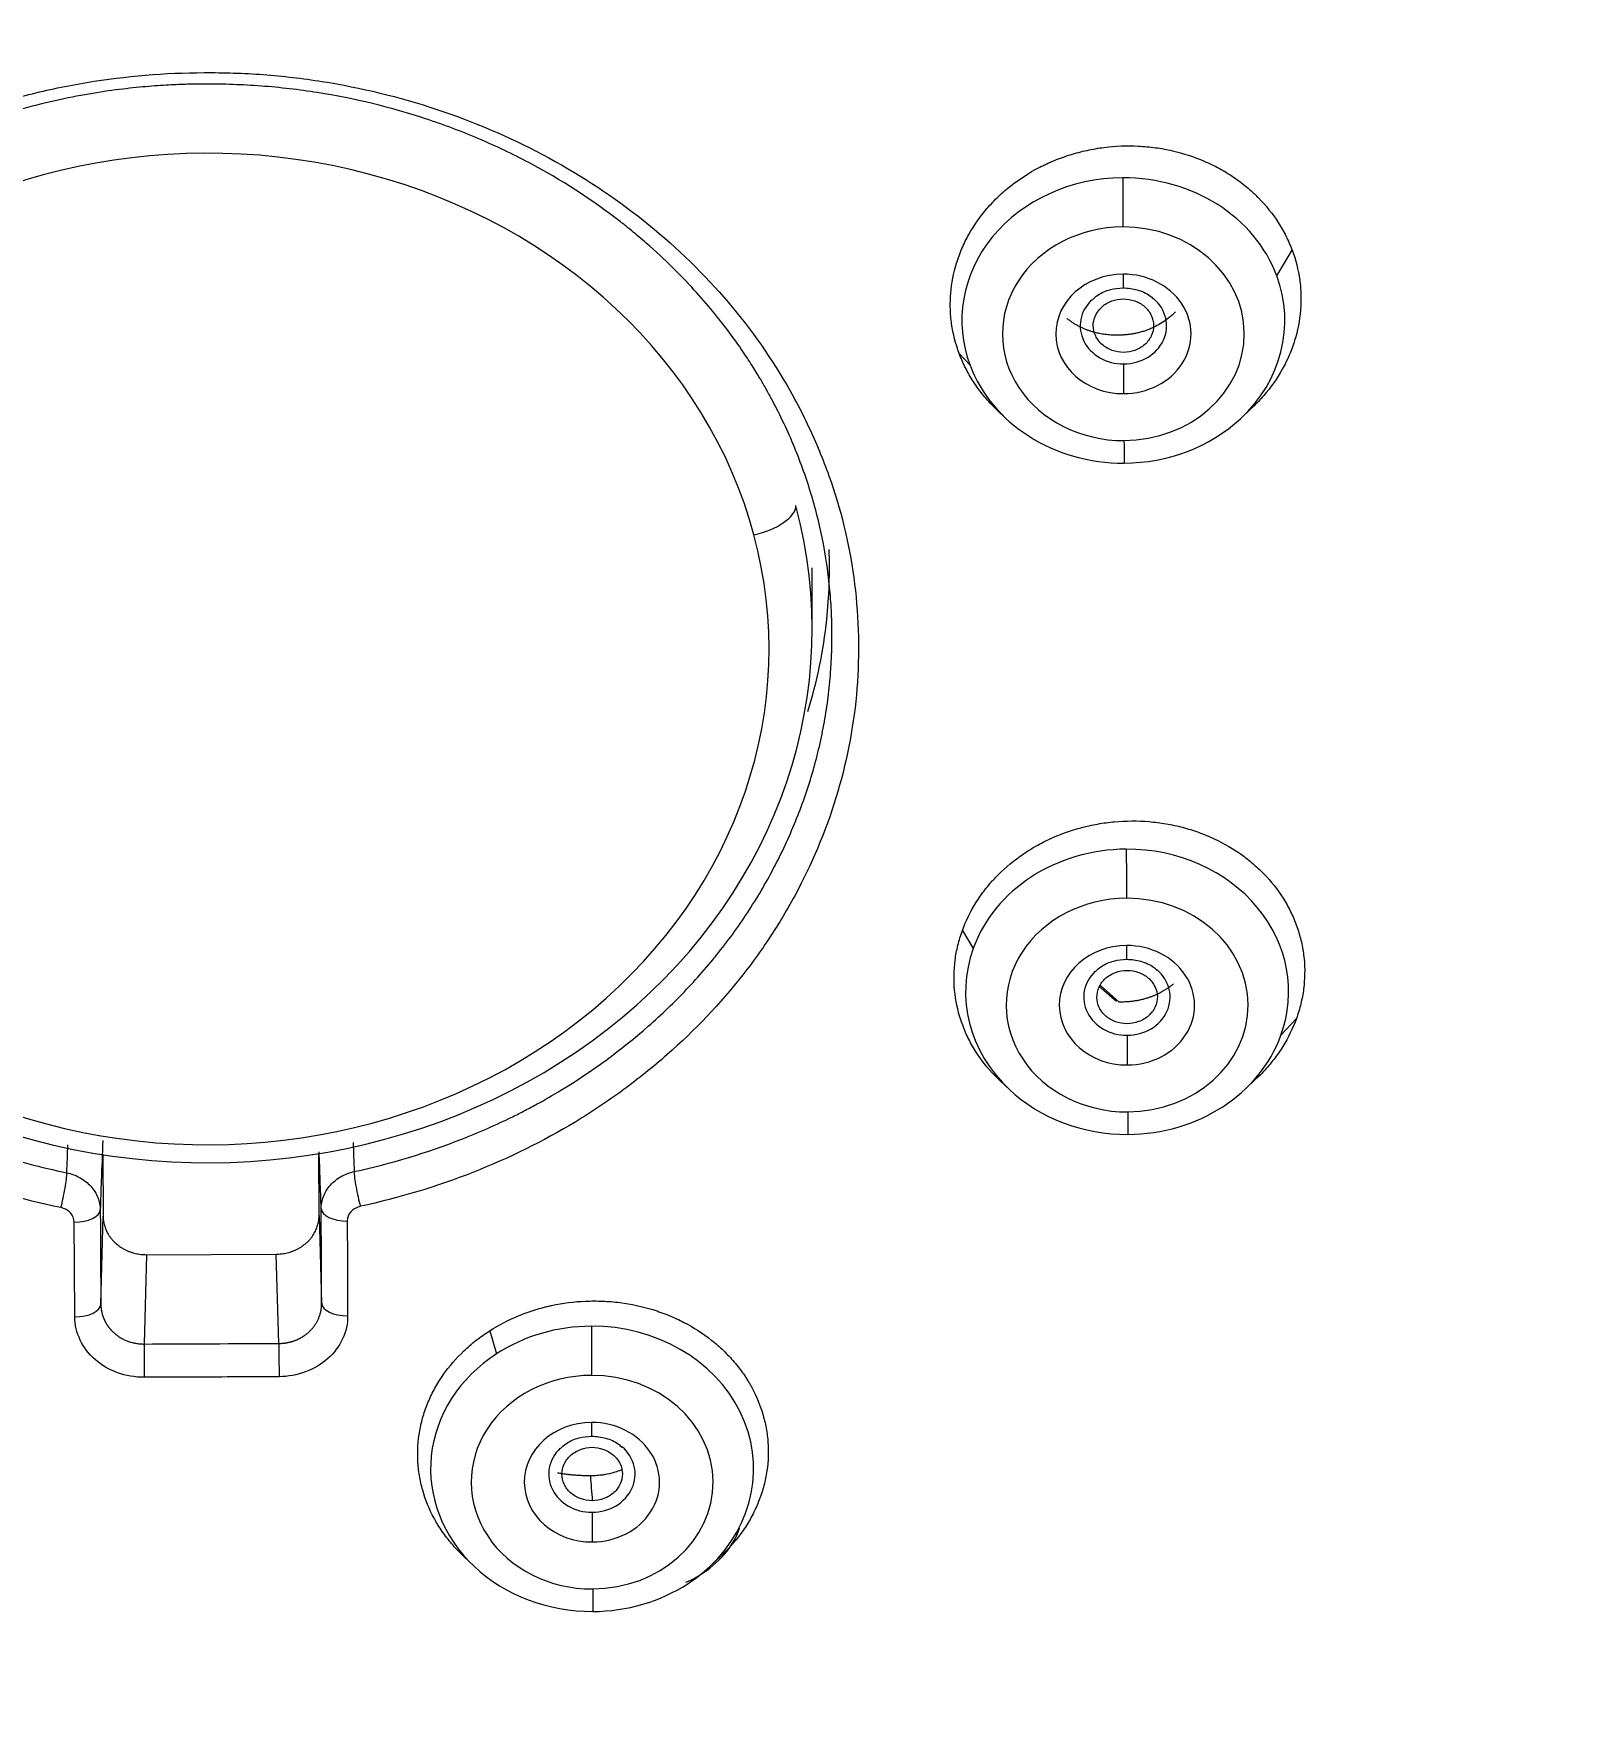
# Model space of a CAD drawing. Header units: millimetres. Extents: x 2433 to 4809, y -10272 to -6912.
# Drawn here: x 3231.13 to 3248.96, y -8413.34 to -8393.87 of the extents above; entities that cross this region are included whole.
import ezdxf

# ---------------------------------------------------------------- set-up
doc = ezdxf.new("R2010")
doc.units = ezdxf.units.MM
doc.layers.add('DIM', color=3, linetype='Continuous', lineweight=13)
doc.styles.add('ARIAL', font='arial.ttf')
doc.dimstyles.get("Standard").update_dxf_attribs({"dimtxt": 15, "dimasz": 15, "dimexe": 0.18, "dimexo": 0.0625, "dimgap": 4, "dimtad": 0, "dimtih": 1, "dimtoh": 1, "dimdec": 1, "dimdsep": 46, "dimtxsty": 'ARIAL', "dimcen": 0, "dimclrd": 3, "dimclre": 3, "dimclrt": 3, "dimadec": 0, "dimazin": 0, "dimtfac": 1, "dimtdec": 1, "dimtofl": 0, "dimtmove": 0, "dimatfit": 3, "dimfxl": 1, "dimtolj": 1, "dimtzin": 0, "dimarcsym": 0})

# ---------------------------------------------------------------- blocks, each defined once
blk = doc.blocks.new('*D46')
at = {"layer": 'Defpoints', "color": 0, "transparency": 16777216}
for p in [(3184.787, -7905.985), (3696.954, -9950.155), (3696.954, -9950.155)]:
    blk.add_point(p, dxfattribs=at)
at = {"layer": 'DIM', "color": 3, "lineweight": -2, "transparency": 16777216}
for p, q in [((3184.85, -7905.985), (3697.134, -7905.985)), ((3696.954, -7923.985), (3696.954, -8911.271)), ((3696.954, -9932.155), (3696.954, -8944.87)), ((3697.016, -9950.155), (3697.134, -9950.155))]:
    blk.add_line(p, q, dxfattribs=at)
at = {"layer": 'DIM', "color": 3, "transparency": 16777216}
for points in [[(3693.954, -7923.985), (3699.954, -7923.985), (3696.954, -7905.985)], [(3693.954, -9932.155), (3699.954, -9932.155), (3696.954, -9950.155)]]:
    blk.add_solid(points, dxfattribs=at)
at = {"layer": 'DIM', "color": 3, "transparency": 16777216, "insert": (3696.954, -8928.07), "char_height": 18, "attachment_point": 5, "style": 'ARIAL'}
blk.add_mtext('\\A1;(2280)', dxfattribs=at)

msp = doc.modelspace()

# ---------------------------------------------------------------- linework, layer by layer
at = {"linetype": 'Continuous', "lineweight": 13}
for p, q in [((3245.518, -8396.677), (3245.696, -8396.383)), ((3241.967, -8397.712), (3241.841, -8397.578)), ((3241.878, -8404.257), (3242.004, -8404.463)), ((3243.661, -8405.079), (3243.466, -8404.909)), ((3245.745, -8405.277), (3245.566, -8405.468)), ((3232.431, -8408.009), (3232.404, -8409.043)), ((3233.964, -8409.036), (3233.934, -8408.003)), ((3236.406, -8408.89), (3236.485, -8409.157))]:
    msp.add_line(p, q, dxfattribs=at)
at = {"linetype": 'Continuous', "lineweight": 18}
for p, q in [((3242.282, -8398.233), (3242.379, -8398.325)), ((3245.105, -8398.325), (3245.23, -8398.207)), ((3240.139, -8400.764), (3240.139, -8400.059)), ((3243.695, -8405.085), (3243.476, -8404.893)), ((3242.314, -8405.995), (3242.422, -8406.096)), ((3245.148, -8406.096), (3245.281, -8405.97)), ((3231.926, -8406.851), (3231.93, -8407.564)), ((3234.43, -8407.554), (3234.426, -8406.839)), ((3231.903, -8408.582), (3231.93, -8407.564)), ((3234.43, -8407.554), (3234.46, -8408.571)), ((3232.431, -8408.009), (3233.934, -8408.003)), ((3236.106, -8411.502), (3236.228, -8411.618)), ((3238.954, -8411.618), (3239.086, -8411.494))]:
    msp.add_line(p, q, dxfattribs=at)
at = {"linetype": 'Continuous', "lineweight": 13}
for centre, major_axis, ratio, start_param, end_param in [((3233.139, -8400.998), (-6.5, 0), 0.882948, 3.374216, 6.515809), ((3243.742, -8397.195), (-1.87, 0), 0.882948, 4.717224, 6.602179), ((3243.742, -8397.195), (-1.87, 0), 0.882948, 3.460586, 4.717224), ((3243.736, -8395.878), (0.002, -0.5), 0.00227, 3.979346, 5.201076), ((3243.742, -8397.349), (1.4, 0), 0.882948, 1.575631, 4.717224), ((3243.742, -8397.349), (1.4, 0), 0.882948, 4.717224, 7.858816), ((3243.742, -8397.351), (-0.783, 0), 0.882948, 4.717224, 7.858816), ((3243.742, -8397.351), (-0.783, 0), 0.882948, 1.575631, 4.717224), ((3243.738, -8396.518), (0.001, -0.3), 0.00227, 5.201076, 6.276176), ((3243.742, -8397.195), (-1.87, 0), 0.882948, 2.380772, 3.460586), ((3243.745, -8397.901), (-0.001, 0.3), 0.00227, 0.828524, 2.059484), ((3243.749, -8398.35), (-0.002, 0.5), 0.00227, 2.059484, 3.281214), ((3239.464, -8399.441), (0.483, 0.13), 0.456826, 4.590422, 6.161218), ((3233.139, -8400.998), (-6.5, 0), 0.882948, 0.232623, 3.374216), ((3243.785, -8404.966), (-1.87, 0), 0.882948, 4.717224, 5.973861), ((3243.785, -8404.966), (-1.87, 0), 0.882948, 2.832268, 4.717224), ((3243.778, -8403.65), (0.002, -0.5), 0.00227, 3.979346, 5.201076), ((3243.785, -8405.12), (1.4, 0), 0.882948, 1.575631, 4.717224), ((3243.785, -8405.12), (1.4, 0), 0.882948, 4.717224, 7.858816), ((3243.785, -8404.966), (-1.87, 0), 0.882948, 5.973861, 7.037123), ((3243.783, -8405.122), (-0.783, 0), 0.882948, 4.717224, 7.858816), ((3243.783, -8405.122), (-0.783, 0), 0.882948, 1.575631, 4.717224), ((3243.779, -8404.29), (0.001, -0.3), 0.00227, 5.201076, 6.276176), ((3243.787, -8405.672), (-0.001, 0.3), 0.00227, 0.828524, 2.059484), ((3243.792, -8406.122), (-0.002, 0.5), 0.00227, 2.059484, 3.281214), ((3231.442, -8407.317), (0.06, 0.294), 0.106861, 4.209593, 5.787909), ((3234.907, -8407.302), (-0.063, 0.293), 0.111249, 0.494342, 2.072658), ((3231.597, -8407.486), (-0.3, -0.002), 0.49141, 1.562962, 3.121292), ((3234.754, -8407.472), (-0.3, -0.002), 0.491412, 0.015088, 1.573419), ((3231.603, -8408.581), (-0.3, -0.002), 0.495048, 1.563017, 3.121244), ((3234.76, -8408.568), (-0.3, -0.001), 0.49505, 0.015124, 1.573351), ((3237.591, -8410.488), (-1.87, 0), 0.882948, 4.717224, 5.345542), ((3237.591, -8410.488), (-1.87, 0), 0.882948, 2.387654, 4.717224), ((3237.585, -8409.171), (0.002, -0.5), 0.00227, 3.979346, 5.201076), ((3232.405, -8409.279), (0.001, -0.3), 0.004158, 3.804818, 5.233028), ((3233.966, -8409.272), (0.002, -0.3), 0.000381, 3.804811, 5.233021), ((3237.591, -8410.488), (-1.87, 0), 0.882948, 5.345542, 7.037133), ((3237.591, -8410.642), (1.4, 0), 0.882948, 1.575631, 4.717224), ((3237.591, -8410.642), (1.4, 0), 0.882948, 4.717224, 7.858816), ((3237.589, -8410.643), (-0.783, 0), 0.882948, 4.717224, 7.858816), ((3237.589, -8410.643), (-0.783, 0), 0.882948, 1.575631, 4.717224), ((3237.585, -8409.811), (0.001, -0.3), 0.00227, 5.201076, 6.276176), ((3237.593, -8411.193), (-0.001, 0.3), 0.00227, 0.828524, 2.059484), ((3237.598, -8411.643), (-0.002, 0.5), 0.00227, 2.059484, 3.281214)]:
    msp.add_ellipse(centre, major_axis=major_axis, ratio=ratio, start_param=start_param, end_param=end_param, dxfattribs=at)
at = {"linetype": 'Continuous', "lineweight": 18}
for centre, major_axis, start_param, end_param in [((3243.742, -8397.257), (-0.5, 0), 1.575631, 3.936194), ((3243.742, -8397.257), (-0.5, 0), 5.53772, 7.858816), ((3243.742, -8397.195), (-1.87, 0), 0.318994, 1.575631), ((3243.742, -8397.195), (-1.87, 0), 1.575631, 2.380772), ((3233.139, -8400.764), (-7, 0), 0.232623, 3.374216), ((3243.783, -8405.028), (-0.5, 0), 5.53772, 7.858816), ((3243.783, -8405.028), (-0.5, 0), 1.575631, 3.936194), ((3243.785, -8404.966), (-1.87, 0), 1.575631, 2.832268), ((3243.785, -8404.966), (-1.87, 0), 0.753937, 1.575631), ((3237.589, -8410.549), (-0.5, 0), 5.53772, 7.858816), ((3237.589, -8410.549), (-0.5, 0), 1.575631, 3.936194), ((3237.591, -8410.488), (-1.87, 0), 0.753947, 1.575631), ((3237.591, -8410.488), (-1.87, 0), 2.203949, 2.387654), ((3237.591, -8410.488), (-1.87, 0), 1.575631, 2.203949)]:
    msp.add_ellipse(centre, major_axis=major_axis, ratio=0.882948, start_param=start_param, end_param=end_param, dxfattribs=at)
for points, knots in [([(3231.44, -8407.464), (3230.991, -8407.372), (3230.558, -8407.244), (3229.932, -8407.005), (3229.727, -8406.917), (3229.326, -8406.725), (3229.128, -8406.619), (3228.556, -8406.28), (3228.203, -8406.025), (3227.714, -8405.604), (3227.558, -8405.457), (3227.26, -8405.15), (3227.118, -8404.989), (3226.72, -8404.493), (3226.493, -8404.145), (3226.111, -8403.415), (3225.954, -8403.03), (3225.725, -8402.249), (3225.653, -8401.853), (3225.589, -8401.049), (3225.598, -8400.639), (3225.699, -8399.84), (3225.79, -8399.447), (3225.989, -8398.867), (3226.066, -8398.675), (3226.238, -8398.299), (3226.332, -8398.116), (3226.644, -8397.58), (3226.888, -8397.241), (3227.308, -8396.759), (3227.458, -8396.604), (3227.769, -8396.308), (3227.931, -8396.167), (3228.438, -8395.763), (3228.802, -8395.522), (3229.588, -8395.096), (3229.998, -8394.918), (3230.634, -8394.701), (3230.85, -8394.636), (3231.289, -8394.525), (3231.514, -8394.478), (3232.192, -8394.365), (3232.645, -8394.328), (3233.327, -8394.325), (3233.555, -8394.332), (3234.012, -8394.366), (3234.242, -8394.393), (3234.918, -8394.5), (3235.356, -8394.607), (3236.209, -8394.89), (3236.627, -8395.067), (3237.41, -8395.482), (3237.777, -8395.719), (3238.461, -8396.252), (3238.78, -8396.549), (3239.345, -8397.181), (3239.592, -8397.517), (3239.911, -8398.053), (3240.01, -8398.238), (3240.186, -8398.612), (3240.264, -8398.801), (3240.469, -8399.375), (3240.565, -8399.768), (3240.648, -8400.372), (3240.665, -8400.575), (3240.679, -8400.979), (3240.676, -8401.18), (3240.636, -8401.781), (3240.568, -8402.179), (3240.346, -8402.97), (3240.196, -8403.35), (3239.916, -8403.9), (3239.813, -8404.08), (3239.588, -8404.431), (3239.466, -8404.604), (3239.073, -8405.104), (3238.78, -8405.412), (3238.296, -8405.837), (3238.127, -8405.973), (3237.775, -8406.232), (3237.59, -8406.355), (3237.024, -8406.698), (3236.626, -8406.893), (3235.794, -8407.22), (3235.357, -8407.353), (3234.909, -8407.449)], [0, 0, 0, 0, 0.03125, 0.03125, 0.046875, 0.046875, 0.0625, 0.0625, 0.09375, 0.09375, 0.109375, 0.109375, 0.125, 0.125, 0.15625, 0.15625, 0.1875, 0.1875, 0.21875, 0.21875, 0.25, 0.25, 0.28125, 0.28125, 0.296875, 0.296875, 0.3125, 0.3125, 0.34375, 0.34375, 0.359375, 0.359375, 0.375, 0.375, 0.40625, 0.40625, 0.4375, 0.4375, 0.453125, 0.453125, 0.46875, 0.46875, 0.5, 0.5, 0.515625, 0.515625, 0.53125, 0.53125, 0.5625, 0.5625, 0.59375, 0.59375, 0.625, 0.625, 0.65625, 0.65625, 0.6875, 0.6875, 0.703125, 0.703125, 0.71875, 0.71875, 0.75, 0.75, 0.765625, 0.765625, 0.78125, 0.78125, 0.8125, 0.8125, 0.84375, 0.84375, 0.859375, 0.859375, 0.875, 0.875, 0.90625, 0.90625, 0.921875, 0.921875, 0.9375, 0.9375, 0.96875, 0.96875, 1, 1, 1, 1]), ([(3240.364, -8400.619), (3240.361, -8400.531), (3240.355, -8400.442), (3240.343, -8400.305), (3240.339, -8400.257), (3240.328, -8400.161), (3240.322, -8400.113), (3240.289, -8399.874), (3240.235, -8399.589), (3240.159, -8399.309), (3240.103, -8399.123), (3240.073, -8399.03), (3239.974, -8398.753), (3239.86, -8398.478), (3239.704, -8398.166), (3239.632, -8398.035), (3239.596, -8397.97), (3239.577, -8397.938), (3239.555, -8397.9), (3239.544, -8397.881), (3239.539, -8397.872), (3239.536, -8397.867), (3239.535, -8397.865), (3239.534, -8397.864), (3239.534, -8397.863), (3239.533, -8397.863), (3239.533, -8397.863), (3239.533, -8397.863), (3239.507, -8397.819), (3239.447, -8397.721), (3239.333, -8397.546), (3239.192, -8397.346), (3239.076, -8397.197), (3238.949, -8397.041), (3238.88, -8396.96), (3238.727, -8396.79), (3238.644, -8396.702), (3238.463, -8396.522), (3238.364, -8396.429), (3238.205, -8396.288), (3238.15, -8396.241), (3238.065, -8396.17), (3238.036, -8396.146), (3237.991, -8396.11), (3237.976, -8396.098), (3237.954, -8396.08), (3237.942, -8396.072), (3237.929, -8396.061), (3237.922, -8396.056), (3237.919, -8396.053), (3237.917, -8396.052), (3237.917, -8396.051), (3237.916, -8396.051), (3237.916, -8396.051), (3237.916, -8396.051), (3237.586, -8395.794), (3237.056, -8395.452), (3236.382, -8395.131), (3236.032, -8394.991), (3235.879, -8394.935), (3235.777, -8394.899), (3235.313, -8394.74), (3234.629, -8394.574), (3233.872, -8394.486), (3233.488, -8394.465), (3233.295, -8394.46), (3233.199, -8394.459), (3233.15, -8394.459), (3233.126, -8394.459), (3233.114, -8394.459), (3233.108, -8394.459), (3233.105, -8394.459), (3233.103, -8394.459), (3233.102, -8394.459), (3233.102, -8394.459), (3233.102, -8394.459), (3233.102, -8394.459), (3233.102, -8394.459), (3233.053, -8394.459), (3232.94, -8394.46), (3232.726, -8394.468), (3232.467, -8394.484), (3232.163, -8394.514), (3231.818, -8394.562), (3231.431, -8394.635), (3231.146, -8394.704), (3230.923, -8394.765), (3230.809, -8394.798), (3230.673, -8394.841), (3230.603, -8394.864), (3230.568, -8394.876), (3230.551, -8394.882), (3230.542, -8394.885), (3230.538, -8394.886), (3230.535, -8394.887), (3230.534, -8394.888), (3230.534, -8394.888), (3230.533, -8394.888), (3230.533, -8394.888), (3230.475, -8394.908), (3230.417, -8394.928), (3230.304, -8394.97), (3230.136, -8395.034), (3229.975, -8395.102), (3229.663, -8395.241), (3229.467, -8395.34), (3229.097, -8395.545), (3228.924, -8395.652), (3228.681, -8395.816), (3228.563, -8395.899), (3228.432, -8395.997), (3228.368, -8396.046), (3228.337, -8396.071), (3228.321, -8396.083), (3228.313, -8396.089), (3228.309, -8396.093), (3228.307, -8396.094), (3228.306, -8396.095), (3228.306, -8396.095), (3228.306, -8396.095), (3228.264, -8396.128), (3228.224, -8396.161), (3228.144, -8396.228), (3228.025, -8396.329), (3227.758, -8396.572), (3227.263, -8397.089), (3226.91, -8397.578), (3226.66, -8398.009), (3226.612, -8398.096), (3226.521, -8398.273), (3226.39, -8398.541), (3226.28, -8398.817), (3226.184, -8399.095), (3226.155, -8399.188), (3226.102, -8399.374), (3226.053, -8399.561), (3226.005, -8399.798), (3225.977, -8399.964), (3225.965, -8400.048), (3225.959, -8400.09), (3225.957, -8400.11), (3225.955, -8400.121), (3225.955, -8400.126), (3225.954, -8400.129), (3225.954, -8400.13), (3225.954, -8400.131), (3225.954, -8400.131), (3225.954, -8400.131), (3225.954, -8400.131), (3225.954, -8400.131), (3225.952, -8400.148), (3225.947, -8400.187), (3225.938, -8400.277), (3225.934, -8400.313), (3225.927, -8400.396), (3225.924, -8400.443), (3225.918, -8400.534), (3225.916, -8400.575), (3225.914, -8400.62)], [0, 0, 0, 0, 0.012911, 0.012911, 0.019989, 0.019989, 0.027068, 0.027068, 0.055381, 0.069538, 0.069538, 0.083694, 0.083694, 0.112008, 0.126164, 0.133243, 0.133243, 0.136782, 0.138552, 0.139436, 0.139879, 0.1401, 0.14021, 0.140266, 0.140293, 0.140307, 0.140307, 0.140321, 0.140321, 0.154478, 0.168634, 0.182791, 0.196948, 0.196948, 0.211105, 0.211105, 0.225261, 0.225261, 0.239418, 0.239418, 0.246496, 0.246496, 0.250035, 0.250035, 0.251805, 0.251805, 0.25269, 0.253132, 0.253353, 0.253464, 0.253519, 0.253547, 0.253561, 0.253561, 0.253575, 0.253575, 0.310201, 0.338515, 0.352671, 0.35975, 0.35975, 0.366828, 0.423455, 0.451768, 0.465925, 0.473003, 0.476542, 0.478312, 0.479197, 0.479639, 0.47986, 0.479971, 0.480026, 0.480054, 0.480068, 0.480075, 0.480075, 0.480082, 0.480082, 0.494238, 0.508395, 0.522552, 0.536708, 0.550865, 0.565022, 0.579178, 0.579178, 0.586257, 0.589796, 0.591565, 0.59245, 0.592893, 0.593114, 0.593224, 0.59328, 0.593307, 0.593321, 0.593321, 0.593335, 0.593335, 0.600413, 0.600413, 0.607492, 0.621648, 0.621648, 0.649962, 0.649962, 0.678275, 0.678275, 0.692432, 0.69951, 0.703049, 0.704819, 0.705704, 0.706146, 0.706367, 0.706478, 0.706533, 0.706533, 0.706589, 0.706589, 0.713667, 0.713667, 0.720745, 0.734902, 0.763215, 0.819842, 0.819842, 0.833999, 0.833999, 0.848155, 0.876469, 0.876469, 0.890625, 0.890625, 0.904782, 0.918939, 0.926017, 0.929556, 0.931326, 0.932211, 0.932653, 0.932874, 0.932985, 0.93304, 0.933068, 0.933082, 0.933089, 0.933089, 0.933096, 0.933096, 0.961409, 0.961409, 0.975566, 0.975566, 0.989722, 0.989722, 1, 1, 1, 1]), ([(3241.841, -8397.578), (3241.799, -8397.465), (3241.77, -8397.351), (3241.745, -8397.177), (3241.74, -8397.118), (3241.738, -8397.03), (3241.738, -8396.985), (3241.74, -8396.941), (3241.741, -8396.911), (3241.742, -8396.896), (3241.753, -8396.762), (3241.776, -8396.646), (3241.828, -8396.475), (3241.849, -8396.418), (3241.885, -8396.334), (3241.898, -8396.306), (3241.925, -8396.252), (3241.939, -8396.225), (3242.014, -8396.091), (3242.084, -8395.991), (3242.187, -8395.872), (3242.208, -8395.849), (3242.251, -8395.803), (3242.274, -8395.781), (3242.343, -8395.715), (3242.391, -8395.674), (3242.541, -8395.556), (3242.649, -8395.486), (3242.78, -8395.418), (3242.795, -8395.411), (3242.825, -8395.396), (3242.869, -8395.375), (3242.914, -8395.355), (3243.005, -8395.318), (3243.129, -8395.273), (3243.256, -8395.24), (3243.354, -8395.219), (3243.386, -8395.212), (3243.452, -8395.201), (3243.486, -8395.196), (3243.651, -8395.175), (3243.783, -8395.17), (3243.982, -8395.18), (3244.048, -8395.186), (3244.18, -8395.204), (3244.245, -8395.216), (3244.437, -8395.26), (3244.56, -8395.3), (3244.709, -8395.365), (3244.739, -8395.378), (3244.797, -8395.406), (3244.826, -8395.421), (3244.91, -8395.467), (3245.018, -8395.533), (3245.119, -8395.609), (3245.191, -8395.668), (3245.226, -8395.699), (3245.26, -8395.731), (3245.283, -8395.753), (3245.294, -8395.764), (3245.392, -8395.864), (3245.469, -8395.959), (3245.567, -8396.111), (3245.597, -8396.163), (3245.637, -8396.244), (3245.65, -8396.271), (3245.674, -8396.327), (3245.686, -8396.354), (3245.696, -8396.383)], [0, 0, 0, 0, 0.0625, 0.0625, 0.09375, 0.09375, 0.109375, 0.117187, 0.117187, 0.125, 0.125, 0.1875, 0.1875, 0.21875, 0.21875, 0.234375, 0.234375, 0.25, 0.25, 0.3125, 0.3125, 0.328125, 0.328125, 0.34375, 0.34375, 0.375, 0.375, 0.4375, 0.4375, 0.445312, 0.445312, 0.453125, 0.46875, 0.46875, 0.5, 0.53125, 0.53125, 0.546875, 0.546875, 0.5625, 0.5625, 0.625, 0.625, 0.65625, 0.65625, 0.6875, 0.6875, 0.75, 0.75, 0.765625, 0.765625, 0.78125, 0.78125, 0.8125, 0.84375, 0.84375, 0.859375, 0.867187, 0.867187, 0.875, 0.875, 0.9375, 0.9375, 0.96875, 0.96875, 0.984375, 0.984375, 1, 1, 1, 1]), ([(3245.696, -8396.383), (3245.738, -8396.495), (3245.767, -8396.609), (3245.791, -8396.783), (3245.796, -8396.842), (3245.798, -8396.93), (3245.798, -8396.959), (3245.797, -8397.018), (3245.795, -8397.048), (3245.783, -8397.197), (3245.76, -8397.313), (3245.707, -8397.484), (3245.687, -8397.541), (3245.657, -8397.61), (3245.651, -8397.624), (3245.638, -8397.652), (3245.631, -8397.666), (3245.611, -8397.707), (3245.597, -8397.734), (3245.522, -8397.867), (3245.451, -8397.968), (3245.349, -8398.086), (3245.328, -8398.109), (3245.285, -8398.155), (3245.262, -8398.177), (3245.236, -8398.201), (3245.234, -8398.204), (3245.231, -8398.206)], [0, 0, 0, 0, 0.180914, 0.180914, 0.27137, 0.27137, 0.316599, 0.316599, 0.361827, 0.361827, 0.542741, 0.542741, 0.633198, 0.633198, 0.655812, 0.655812, 0.678426, 0.678426, 0.723655, 0.723655, 0.904568, 0.904568, 0.949797, 0.949797, 0.995025, 0.995025, 1, 1, 1, 1]), ([(3243.38, -8396.961), (3243.399, -8396.938), (3243.455, -8396.887), (3243.585, -8396.833), (3243.687, -8396.819), (3243.739, -8396.818)], [0, 0, 0, 0, 0.24821, 0.643629, 1, 1, 1, 1]), ([(3243.739, -8396.818), (3243.797, -8396.819), (3243.905, -8396.834), (3244.029, -8396.887), (3244.077, -8396.933), (3244.089, -8396.947)], [0, 0, 0, 0, 0.410705, 0.836907, 1, 1, 1, 1]), ([(3244.344, -8397.097), (3244.342, -8397.099), (3244.332, -8397.108), (3244.314, -8397.126), (3244.271, -8397.163), (3244.211, -8397.208), (3244.137, -8397.253), (3244.076, -8397.283), (3244.032, -8397.301), (3243.999, -8397.313), (3243.974, -8397.321), (3243.95, -8397.328), (3243.927, -8397.334), (3243.905, -8397.34), (3243.883, -8397.344), (3243.863, -8397.348), (3243.843, -8397.352), (3243.824, -8397.355), (3243.806, -8397.357), (3243.789, -8397.359), (3243.773, -8397.361), (3243.758, -8397.362), (3243.743, -8397.363), (3243.73, -8397.364), (3243.718, -8397.365), (3243.707, -8397.365), (3243.696, -8397.366), (3243.687, -8397.366), (3243.679, -8397.366), (3243.671, -8397.366), (3243.665, -8397.366), (3243.648, -8397.366), (3243.62, -8397.365), (3243.581, -8397.362), (3243.546, -8397.359), (3243.513, -8397.355), (3243.482, -8397.349), (3243.454, -8397.344), (3243.428, -8397.338), (3243.405, -8397.332), (3243.384, -8397.326), (3243.366, -8397.32), (3243.349, -8397.315), (3243.336, -8397.31), (3243.315, -8397.303), (3243.288, -8397.292), (3243.255, -8397.277), (3243.222, -8397.26), (3243.189, -8397.242), (3243.158, -8397.223), (3243.128, -8397.202), (3243.104, -8397.185), (3243.09, -8397.174), (3243.086, -8397.171)], [0, 0, 0, 0, 0.006498, 0.030775, 0.057484, 0.135312, 0.198824, 0.248094, 0.283209, 0.304202, 0.322711, 0.340531, 0.357662, 0.374105, 0.389859, 0.404923, 0.419293, 0.43297, 0.44595, 0.458232, 0.469815, 0.480695, 0.490873, 0.500346, 0.509114, 0.517176, 0.524531, 0.531179, 0.537119, 0.542352, 0.546877, 0.550694, 0.579595, 0.606839, 0.632419, 0.656333, 0.678583, 0.699172, 0.718105, 0.735387, 0.751021, 0.765012, 0.777361, 0.788069, 0.797139, 0.824365, 0.851619, 0.87891, 0.906241, 0.933615, 0.961029, 0.988477, 1, 1, 1, 1]), ([(3242.28, -8398.232), (3242.264, -8398.216), (3242.248, -8398.201), (3242.189, -8398.141), (3242.148, -8398.095), (3242.071, -8397.999), (3242, -8397.901), (3241.941, -8397.797), (3241.9, -8397.716), (3241.887, -8397.689), (3241.863, -8397.634), (3241.852, -8397.606), (3241.841, -8397.578)], [0, 0, 0, 0, 0.081831, 0.081831, 0.311374, 0.311374, 0.540916, 0.770458, 0.770458, 0.885229, 0.885229, 1, 1, 1, 1]), ([(3240.09, -8401.721), (3240.197, -8401.372), (3240.27, -8401.017), (3240.336, -8400.389), (3240.345, -8400.117), (3240.335, -8399.847)], [0, 0, 0, 0, 0.575274, 0.575274, 1, 1, 1, 1]), ([(3241.878, -8404.257), (3241.918, -8404.144), (3241.971, -8404.037), (3242.067, -8403.884), (3242.102, -8403.834), (3242.158, -8403.761), (3242.187, -8403.725), (3242.218, -8403.69), (3242.239, -8403.667), (3242.25, -8403.656), (3242.347, -8403.553), (3242.442, -8403.471), (3242.598, -8403.36), (3242.651, -8403.325), (3242.735, -8403.276), (3242.764, -8403.26), (3242.822, -8403.23), (3242.851, -8403.215), (3242.999, -8403.146), (3243.122, -8403.101), (3243.281, -8403.059), (3243.313, -8403.051), (3243.378, -8403.036), (3243.411, -8403.03), (3243.51, -8403.012), (3243.575, -8403.003), (3243.773, -8402.986), (3243.905, -8402.985), (3244.072, -8402.999), (3244.105, -8403.002), (3244.171, -8403.01), (3244.203, -8403.015), (3244.301, -8403.032), (3244.428, -8403.059), (3244.552, -8403.098), (3244.644, -8403.131), (3244.674, -8403.143), (3244.734, -8403.167), (3244.764, -8403.181), (3244.91, -8403.249), (3245.019, -8403.313), (3245.17, -8403.422), (3245.219, -8403.461), (3245.289, -8403.523), (3245.312, -8403.545), (3245.356, -8403.588), (3245.377, -8403.61), (3245.481, -8403.721), (3245.553, -8403.817), (3245.629, -8403.946), (3245.644, -8403.972), (3245.672, -8404.025), (3245.685, -8404.052), (3245.722, -8404.132), (3245.764, -8404.241), (3245.795, -8404.354), (3245.813, -8404.439), (3245.818, -8404.468), (3245.827, -8404.526), (3245.831, -8404.555), (3245.845, -8404.701), (3245.843, -8404.817), (3245.821, -8404.991), (3245.81, -8405.048), (3245.789, -8405.134), (3245.782, -8405.163), (3245.764, -8405.22), (3245.755, -8405.249), (3245.745, -8405.277)], [0, 0, 0, 0, 0.0625, 0.0625, 0.09375, 0.09375, 0.109375, 0.117188, 0.117188, 0.125, 0.125, 0.1875, 0.1875, 0.21875, 0.21875, 0.234375, 0.234375, 0.25, 0.25, 0.3125, 0.3125, 0.328125, 0.328125, 0.34375, 0.34375, 0.375, 0.375, 0.4375, 0.4375, 0.453125, 0.453125, 0.46875, 0.46875, 0.5, 0.53125, 0.53125, 0.546875, 0.546875, 0.5625, 0.5625, 0.625, 0.625, 0.65625, 0.65625, 0.671875, 0.671875, 0.6875, 0.6875, 0.75, 0.75, 0.765625, 0.765625, 0.78125, 0.78125, 0.8125, 0.84375, 0.84375, 0.859375, 0.859375, 0.875, 0.875, 0.9375, 0.9375, 0.96875, 0.96875, 0.984375, 0.984375, 1, 1, 1, 1]), ([(3242.315, -8405.995), (3242.305, -8405.986), (3242.274, -8405.956), (3242.244, -8405.925), (3242.14, -8405.813), (3242.068, -8405.717), (3241.992, -8405.588), (3241.977, -8405.562), (3241.949, -8405.509), (3241.936, -8405.482), (3241.899, -8405.402), (3241.878, -8405.347), (3241.823, -8405.18), (3241.799, -8405.066), (3241.777, -8404.832), (3241.779, -8404.716), (3241.801, -8404.543), (3241.812, -8404.485), (3241.833, -8404.399), (3241.841, -8404.37), (3241.858, -8404.313), (3241.867, -8404.285), (3241.878, -8404.257)], [0, 0, 0, 0, 0.019242, 0.065944, 0.065944, 0.252756, 0.252756, 0.299458, 0.299458, 0.346161, 0.346161, 0.439567, 0.439567, 0.626378, 0.626378, 0.813189, 0.813189, 0.906594, 0.906594, 0.953297, 0.953297, 1, 1, 1, 1]), ([(3243.421, -8404.732), (3243.44, -8404.71), (3243.497, -8404.658), (3243.626, -8404.604), (3243.729, -8404.591), (3243.781, -8404.59)], [0, 0, 0, 0, 0.24821, 0.643629, 1, 1, 1, 1]), ([(3243.781, -8404.59), (3243.838, -8404.59), (3243.946, -8404.606), (3244.071, -8404.658), (3244.119, -8404.705), (3244.131, -8404.718)], [0, 0, 0, 0, 0.410705, 0.836907, 1, 1, 1, 1]), ([(3244.323, -8404.874), (3244.319, -8404.878), (3244.311, -8404.884), (3244.3, -8404.893), (3244.288, -8404.902), (3244.275, -8404.911), (3244.263, -8404.92), (3244.251, -8404.928), (3244.238, -8404.936), (3244.225, -8404.945), (3244.212, -8404.952), (3244.199, -8404.96), (3244.186, -8404.968), (3244.173, -8404.975), (3244.159, -8404.982), (3244.146, -8404.989), (3244.132, -8404.996), (3244.118, -8405.002), (3244.104, -8405.008), (3244.09, -8405.014), (3244.075, -8405.02), (3244.061, -8405.025), (3244.046, -8405.03), (3244.023, -8405.038), (3243.991, -8405.048), (3243.949, -8405.059), (3243.907, -8405.067), (3243.872, -8405.073), (3243.843, -8405.077), (3243.82, -8405.08), (3243.793, -8405.082), (3243.762, -8405.084), (3243.729, -8405.085), (3243.706, -8405.085), (3243.695, -8405.085)], [0, 0, 0, 0, 0.022884, 0.045763, 0.068637, 0.091504, 0.114364, 0.137215, 0.160056, 0.182888, 0.205709, 0.22852, 0.25132, 0.27411, 0.296891, 0.319662, 0.342426, 0.365182, 0.387933, 0.41068, 0.433426, 0.456172, 0.478921, 0.501676, 0.564227, 0.626882, 0.689654, 0.752541, 0.782141, 0.81668, 0.856169, 0.900614, 0.950018, 1, 1, 1, 1]), ([(3245.745, -8405.277), (3245.704, -8405.39), (3245.651, -8405.497), (3245.556, -8405.65), (3245.521, -8405.7), (3245.465, -8405.773), (3245.445, -8405.797), (3245.405, -8405.844), (3245.384, -8405.867), (3245.337, -8405.917), (3245.311, -8405.943), (3245.284, -8405.968)], [0, 0, 0, 0, 0.436062, 0.436062, 0.654093, 0.654093, 0.763109, 0.763109, 0.872124, 0.872124, 1, 1, 1, 1]), ([(3231.595, -8407.633), (3231.595, -8407.594), (3231.579, -8407.556), (3231.523, -8407.495), (3231.484, -8407.473), (3231.44, -8407.464)], [0, 0, 0, 0, 0.5, 0.5, 1, 1, 1, 1]), ([(3234.909, -8407.449), (3234.865, -8407.459), (3234.826, -8407.481), (3234.771, -8407.542), (3234.756, -8407.581), (3234.756, -8407.62)], [0, 0, 0, 0, 0.5, 0.5, 1, 1, 1, 1]), ([(3236.406, -8408.89), (3236.514, -8408.821), (3236.628, -8408.762), (3236.807, -8408.689), (3236.868, -8408.667), (3236.962, -8408.638), (3237.009, -8408.624), (3237.057, -8408.612), (3237.089, -8408.604), (3237.106, -8408.601), (3237.252, -8408.569), (3237.383, -8408.552), (3237.58, -8408.544), (3237.647, -8408.544), (3237.747, -8408.548), (3237.78, -8408.55), (3237.846, -8408.555), (3237.879, -8408.559), (3238.043, -8408.58), (3238.171, -8408.607), (3238.327, -8408.655), (3238.358, -8408.666), (3238.419, -8408.688), (3238.45, -8408.7), (3238.54, -8408.736), (3238.598, -8408.763), (3238.767, -8408.851), (3238.873, -8408.919), (3238.996, -8409.016), (3239.02, -8409.036), (3239.067, -8409.077), (3239.09, -8409.098), (3239.156, -8409.161), (3239.239, -8409.25), (3239.312, -8409.345), (3239.363, -8409.418), (3239.379, -8409.444), (3239.403, -8409.482), (3239.411, -8409.495), (3239.425, -8409.52), (3239.433, -8409.533), (3239.496, -8409.651), (3239.54, -8409.758), (3239.587, -8409.925), (3239.6, -8409.981), (3239.615, -8410.067), (3239.619, -8410.096), (3239.625, -8410.153), (3239.627, -8410.182), (3239.635, -8410.325), (3239.628, -8410.439), (3239.603, -8410.582), (3239.597, -8410.61), (3239.584, -8410.667), (3239.577, -8410.695), (3239.552, -8410.779), (3239.514, -8410.889), (3239.463, -8410.995), (3239.42, -8411.073), (3239.405, -8411.099), (3239.374, -8411.15), (3239.357, -8411.175), (3239.271, -8411.3), (3239.192, -8411.392), (3239.098, -8411.482), (3239.093, -8411.487), (3239.088, -8411.492)], [0, 0, 0, 0, 0.066416, 0.066416, 0.099625, 0.099625, 0.116229, 0.124531, 0.124531, 0.132833, 0.132833, 0.199249, 0.199249, 0.232458, 0.232458, 0.249062, 0.249062, 0.265666, 0.265666, 0.332082, 0.332082, 0.348687, 0.348687, 0.365291, 0.365291, 0.398499, 0.398499, 0.464915, 0.464915, 0.48152, 0.48152, 0.498124, 0.498124, 0.531332, 0.56454, 0.56454, 0.581144, 0.581144, 0.589446, 0.589446, 0.597748, 0.597748, 0.664165, 0.664165, 0.697373, 0.697373, 0.713977, 0.713977, 0.730581, 0.730581, 0.796998, 0.796998, 0.813602, 0.813602, 0.830206, 0.830206, 0.863414, 0.896623, 0.896623, 0.913227, 0.913227, 0.929831, 0.929831, 0.996247, 0.996247, 1, 1, 1, 1]), ([(3232.405, -8409.428), (3232.299, -8409.429), (3232.194, -8409.41), (3232, -8409.34), (3231.911, -8409.288), (3231.69, -8409.094), (3231.603, -8408.914), (3231.602, -8408.73)], [0, 0, 0, 0, 0.25, 0.25, 0.5, 0.5, 1, 1, 1, 1]), ([(3234.761, -8408.716), (3234.762, -8408.808), (3234.742, -8408.899), (3234.663, -8409.068), (3234.605, -8409.146), (3234.386, -8409.342), (3234.179, -8409.42), (3233.967, -8409.422)], [0, 0, 0, 0, 0.25, 0.25, 0.5, 0.5, 1, 1, 1, 1]), ([(3236.105, -8411.502), (3236.1, -8411.497), (3236.096, -8411.493), (3236.047, -8411.446), (3235.963, -8411.357), (3235.89, -8411.262), (3235.839, -8411.188), (3235.822, -8411.163), (3235.799, -8411.124), (3235.791, -8411.112), (3235.776, -8411.086), (3235.769, -8411.073), (3235.705, -8410.955), (3235.662, -8410.847), (3235.614, -8410.68), (3235.601, -8410.623), (3235.587, -8410.537), (3235.583, -8410.508), (3235.577, -8410.45), (3235.575, -8410.421), (3235.568, -8410.278), (3235.575, -8410.163), (3235.6, -8410.02), (3235.606, -8409.991), (3235.62, -8409.934), (3235.627, -8409.906), (3235.652, -8409.822), (3235.692, -8409.712), (3235.743, -8409.605), (3235.786, -8409.527), (3235.801, -8409.501), (3235.833, -8409.45), (3235.85, -8409.425), (3235.937, -8409.3), (3236.017, -8409.208), (3236.152, -8409.08), (3236.199, -8409.039), (3236.274, -8408.981), (3236.3, -8408.962), (3236.352, -8408.925), (3236.379, -8408.907), (3236.406, -8408.89)], [0, 0, 0, 0, 0.005993, 0.005993, 0.064464, 0.122935, 0.122935, 0.152171, 0.152171, 0.166789, 0.166789, 0.181406, 0.181406, 0.298348, 0.298348, 0.356819, 0.356819, 0.386055, 0.386055, 0.41529, 0.41529, 0.532232, 0.532232, 0.561468, 0.561468, 0.590703, 0.590703, 0.649174, 0.707645, 0.707645, 0.736881, 0.736881, 0.766116, 0.766116, 0.883058, 0.883058, 0.941529, 0.941529, 0.970765, 0.970765, 1, 1, 1, 1]), ([(3233.967, -8409.422), (3233.767, -8409.423), (3233.567, -8409.424), (3233.046, -8409.426), (3232.725, -8409.427), (3232.405, -8409.428)], [0, 0, 0, 0, 0.38412, 0.38412, 1, 1, 1, 1]), ([(3237.227, -8410.253), (3237.246, -8410.231), (3237.303, -8410.179), (3237.432, -8410.125), (3237.534, -8410.112), (3237.586, -8410.111)], [0, 0, 0, 0, 0.24821, 0.643629, 1, 1, 1, 1]), ([(3237.586, -8410.111), (3237.644, -8410.111), (3237.752, -8410.127), (3237.876, -8410.179), (3237.924, -8410.226), (3237.936, -8410.24)], [0, 0, 0, 0, 0.410705, 0.836907, 1, 1, 1, 1]), ([(3237.569, -8410.568), (3237.562, -8410.568), (3237.549, -8410.568), (3237.528, -8410.568), (3237.507, -8410.568), (3237.486, -8410.567), (3237.465, -8410.567), (3237.444, -8410.566), (3237.423, -8410.565), (3237.402, -8410.563), (3237.38, -8410.561), (3237.359, -8410.56), (3237.337, -8410.557), (3237.316, -8410.555), (3237.294, -8410.552), (3237.273, -8410.55), (3237.251, -8410.546), (3237.229, -8410.543), (3237.21, -8410.54), (3237.197, -8410.538), (3237.192, -8410.537)], [0, 0, 0, 0, 0.054386, 0.109016, 0.163893, 0.219017, 0.27439, 0.330011, 0.385883, 0.442005, 0.49838, 0.555007, 0.611887, 0.669021, 0.726409, 0.784052, 0.84195, 0.900104, 0.958513, 1, 1, 1, 1]), ([(3237.937, -8410.499), (3237.927, -8410.503), (3237.896, -8410.515), (3237.832, -8410.536), (3237.763, -8410.552), (3237.702, -8410.561), (3237.664, -8410.565), (3237.63, -8410.568), (3237.599, -8410.569), (3237.58, -8410.57), (3237.571, -8410.57)], [0, 0, 0, 0, 0.08855, 0.264708, 0.544158, 0.654688, 0.755579, 0.846786, 0.928268, 1, 1, 1, 1]), ([(3238.678, -8411.801), (3238.737, -8411.776), (3238.999, -8411.636), (3239.23, -8411.396), (3239.296, -8411.175), (3239.296, -8411.175)], [0, 0, 0, 0, 0.206042, 0.998373, 1, 1, 1, 1])]:
    msp.add_open_spline(points, degree=3, knots=knots, dxfattribs=at)
for points in [[(3243.392, -8397.257), (3243.392, -8397.218), (3243.412, -8397.137), (3243.489, -8397.03), (3243.605, -8396.962), (3243.741, -8396.938), (3243.876, -8396.961), (3243.993, -8397.027), (3244.072, -8397.131), (3244.092, -8397.213), (3244.092, -8397.254)], [(3244.092, -8397.254), (3244.093, -8397.295), (3244.073, -8397.377), (3243.995, -8397.481), (3243.879, -8397.548), (3243.744, -8397.572), (3243.609, -8397.549), (3243.492, -8397.482), (3243.413, -8397.376), (3243.393, -8397.295), (3243.392, -8397.257)], [(3243.536, -8404.809), (3243.567, -8404.782), (3243.645, -8404.736), (3243.786, -8404.709), (3243.922, -8404.734), (3244.037, -8404.801), (3244.115, -8404.902), (3244.145, -8405.022), (3244.118, -8405.144), (3244.066, -8405.215), (3244.034, -8405.244)], [(3244.034, -8405.244), (3244.001, -8405.273), (3243.922, -8405.319), (3243.783, -8405.344), (3243.647, -8405.319), (3243.532, -8405.252), (3243.455, -8405.151), (3243.426, -8405.031), (3243.455, -8404.906), (3243.505, -8404.836), (3243.536, -8404.809)], [(3237.593, -8410.857), (3237.547, -8410.857), (3237.454, -8410.84), (3237.335, -8410.772), (3237.26, -8410.669), (3237.232, -8410.55), (3237.259, -8410.43), (3237.334, -8410.327), (3237.454, -8410.257), (3237.546, -8410.239), (3237.59, -8410.239)], [(3237.59, -8410.239), (3237.633, -8410.239), (3237.725, -8410.256), (3237.846, -8410.325), (3237.923, -8410.427), (3237.95, -8410.547), (3237.924, -8410.666), (3237.85, -8410.769), (3237.732, -8410.839), (3237.639, -8410.857), (3237.593, -8410.857)], [(3237.571, -8410.57), (3237.556, -8410.57), (3237.541, -8410.57), (3237.526, -8410.569)]]:
    msp.add_open_spline(points, degree=3, dxfattribs=at)
at = {"linetype": 'Continuous', "lineweight": 13}
for points, knots in [([(3225.914, -8400.62), (3225.914, -8400.636), (3225.913, -8400.653), (3225.911, -8400.735), (3225.91, -8400.805), (3225.911, -8400.955), (3225.913, -8401.036), (3225.921, -8401.208), (3225.927, -8401.3), (3225.946, -8401.492), (3225.958, -8401.594), (3225.991, -8401.806), (3226.031, -8402.029), (3226.09, -8402.27), (3226.144, -8402.458), (3226.163, -8402.521), (3226.205, -8402.651), (3226.228, -8402.717), (3226.301, -8402.919), (3226.357, -8403.057), (3226.485, -8403.342), (3226.557, -8403.487), (3226.719, -8403.782), (3226.808, -8403.93), (3226.957, -8404.154), (3227.035, -8404.266), (3227.133, -8404.398), (3227.184, -8404.463), (3227.21, -8404.496), (3227.223, -8404.512), (3227.23, -8404.521), (3227.233, -8404.525), (3227.235, -8404.527), (3227.235, -8404.528), (3227.236, -8404.528), (3227.236, -8404.529), (3227.236, -8404.529), (3227.236, -8404.529), (3227.236, -8404.529), (3227.273, -8404.575), (3227.312, -8404.622), (3227.396, -8404.721), (3227.44, -8404.771), (3227.581, -8404.927), (3227.687, -8405.037), (3227.923, -8405.264), (3228.054, -8405.382), (3228.27, -8405.561), (3228.346, -8405.621), (3228.503, -8405.741), (3228.585, -8405.801), (3228.843, -8405.98), (3229.028, -8406.098), (3229.332, -8406.27), (3229.437, -8406.327), (3229.656, -8406.437), (3229.884, -8406.545), (3230.253, -8406.697), (3230.647, -8406.837), (3231.066, -8406.961), (3231.36, -8407.03), (3231.51, -8407.061)], [0, 0, 0, 0, 0.010046, 0.010046, 0.046711, 0.046711, 0.083376, 0.083376, 0.120041, 0.120041, 0.156706, 0.156706, 0.193371, 0.230036, 0.230036, 0.248368, 0.248368, 0.266701, 0.266701, 0.303366, 0.303366, 0.340031, 0.340031, 0.376696, 0.376696, 0.395028, 0.404195, 0.408778, 0.411069, 0.412215, 0.412788, 0.413074, 0.413218, 0.413289, 0.413325, 0.413343, 0.413352, 0.413352, 0.413361, 0.413361, 0.450026, 0.450026, 0.486691, 0.486691, 0.560021, 0.560021, 0.63335, 0.63335, 0.670015, 0.670015, 0.70668, 0.70668, 0.78001, 0.78001, 0.816675, 0.816675, 0.85334, 0.890005, 0.92667, 0.963335, 1, 1, 1, 1]), ([(3234.836, -8407.047), (3235.26, -8406.956), (3235.89, -8406.766), (3236.53, -8406.484), (3236.767, -8406.364), (3236.861, -8406.315), (3236.908, -8406.29), (3237.047, -8406.214), (3237.504, -8405.95), (3238.099, -8405.514), (3238.619, -8405.014), (3238.824, -8404.788), (3238.956, -8404.634), (3239.021, -8404.557), (3239.207, -8404.32), (3239.38, -8404.075), (3239.535, -8403.82), (3239.634, -8403.647), (3239.682, -8403.559), (3239.818, -8403.293), (3239.94, -8403.02), (3240.042, -8402.743), (3240.104, -8402.558), (3240.133, -8402.465), (3240.211, -8402.185), (3240.275, -8401.902), (3240.317, -8401.615), (3240.334, -8401.471), (3240.339, -8401.423), (3240.348, -8401.327), (3240.368, -8401.085), (3240.372, -8400.831), (3240.364, -8400.628), (3240.364, -8400.619)], [0, 0, 0, 0, 0.132943, 0.199415, 0.216033, 0.216033, 0.232651, 0.232651, 0.265887, 0.39883, 0.465302, 0.498538, 0.498538, 0.531773, 0.531773, 0.598245, 0.631481, 0.631481, 0.664717, 0.664717, 0.731189, 0.764424, 0.764424, 0.79766, 0.79766, 0.864132, 0.897368, 0.897368, 0.913986, 0.913986, 0.930604, 0.997075, 1, 1, 1, 1]), ([(3231.925, -8406.686), (3231.92, -8406.843), (3231.914, -8407), (3231.904, -8407.267), (3231.9, -8407.377), (3231.897, -8407.487)], [0, 0, 0, 0, 0.588481, 0.588481, 1, 1, 1, 1]), ([(3234.455, -8407.476), (3234.451, -8407.366), (3234.447, -8407.256), (3234.439, -8407.038), (3234.435, -8406.929), (3234.431, -8406.82)], [0, 0, 0, 0, 0.502223, 0.502223, 1, 1, 1, 1]), ([(3231.51, -8407.061), (3231.535, -8407.067), (3231.561, -8407.074), (3231.611, -8407.092), (3231.635, -8407.103), (3231.683, -8407.129), (3231.706, -8407.144), (3231.749, -8407.178), (3231.769, -8407.196), (3231.805, -8407.236), (3231.821, -8407.257), (3231.849, -8407.301), (3231.86, -8407.324), (3231.879, -8407.371), (3231.885, -8407.395), (3231.894, -8407.441), (3231.896, -8407.465), (3231.897, -8407.487)], [0, 0, 0, 0, 0.125, 0.125, 0.25, 0.25, 0.375, 0.375, 0.5, 0.5, 0.625, 0.625, 0.75, 0.75, 0.875, 0.875, 1, 1, 1, 1]), ([(3234.455, -8407.476), (3234.454, -8407.454), (3234.456, -8407.43), (3234.465, -8407.384), (3234.471, -8407.36), (3234.489, -8407.313), (3234.5, -8407.29), (3234.527, -8407.246), (3234.543, -8407.224), (3234.579, -8407.184), (3234.598, -8407.165), (3234.641, -8407.132), (3234.664, -8407.116), (3234.711, -8407.09), (3234.736, -8407.078), (3234.786, -8407.06), (3234.811, -8407.052), (3234.836, -8407.047)], [0, 0, 0, 0, 0.125, 0.125, 0.25, 0.25, 0.375, 0.375, 0.5, 0.5, 0.625, 0.625, 0.75, 0.75, 0.875, 0.875, 1, 1, 1, 1]), ([(3231.602, -8408.73), (3231.601, -8408.556), (3231.6, -8408.382), (3231.597, -8408.016), (3231.596, -8407.825), (3231.595, -8407.633)], [0, 0, 0, 0, 0.476129, 0.476129, 1, 1, 1, 1]), ([(3234.756, -8407.62), (3234.757, -8407.794), (3234.758, -8407.968), (3234.76, -8408.333), (3234.761, -8408.525), (3234.761, -8408.716)], [0, 0, 0, 0, 0.476105, 0.476105, 1, 1, 1, 1]), ([(3231.903, -8408.582), (3231.903, -8408.585), (3231.903, -8408.592), (3231.904, -8408.602), (3231.904, -8408.611), (3231.905, -8408.621), (3231.906, -8408.63), (3231.907, -8408.639), (3231.909, -8408.648), (3231.91, -8408.657), (3231.912, -8408.666), (3231.914, -8408.675), (3231.916, -8408.684), (3231.918, -8408.692), (3231.92, -8408.701), (3231.923, -8408.709), (3231.925, -8408.717), (3231.928, -8408.725), (3231.931, -8408.733), (3231.934, -8408.741), (3231.937, -8408.749), (3231.94, -8408.756), (3231.944, -8408.764), (3231.947, -8408.771), (3231.951, -8408.778), (3231.954, -8408.785), (3231.958, -8408.792), (3231.962, -8408.799), (3231.966, -8408.806), (3231.97, -8408.812), (3231.974, -8408.819), (3231.978, -8408.825), (3231.982, -8408.831), (3231.986, -8408.837), (3231.991, -8408.843), (3231.995, -8408.848), (3231.999, -8408.854), (3232.004, -8408.86), (3232.008, -8408.865), (3232.012, -8408.87), (3232.017, -8408.875), (3232.021, -8408.88), (3232.026, -8408.885), (3232.03, -8408.89), (3232.035, -8408.894), (3232.039, -8408.899), (3232.044, -8408.903), (3232.052, -8408.911), (3232.065, -8408.922), (3232.082, -8408.936), (3232.099, -8408.949), (3232.117, -8408.961), (3232.136, -8408.973), (3232.155, -8408.983), (3232.175, -8408.993), (3232.195, -8409.002), (3232.215, -8409.01), (3232.235, -8409.017), (3232.256, -8409.023), (3232.277, -8409.029), (3232.298, -8409.033), (3232.319, -8409.037), (3232.34, -8409.04), (3232.361, -8409.041), (3232.383, -8409.043), (3232.397, -8409.043), (3232.404, -8409.043)], [0, 0, 0, 0, 0.013543, 0.026967, 0.040272, 0.053459, 0.066526, 0.079475, 0.092305, 0.105016, 0.117608, 0.130082, 0.142437, 0.154673, 0.16679, 0.178789, 0.190669, 0.202431, 0.214074, 0.225598, 0.237004, 0.248291, 0.25946, 0.27051, 0.281442, 0.292255, 0.30295, 0.313527, 0.323986, 0.334326, 0.344548, 0.354651, 0.364637, 0.374504, 0.384253, 0.393885, 0.403398, 0.412793, 0.42207, 0.43123, 0.440271, 0.449195, 0.458001, 0.46669, 0.475261, 0.483714, 0.49205, 0.500268, 0.529277, 0.558126, 0.586818, 0.615355, 0.64374, 0.671975, 0.700062, 0.728004, 0.755803, 0.783462, 0.810983, 0.838369, 0.865623, 0.892747, 0.919744, 0.946617, 0.973368, 1, 1, 1, 1]), ([(3233.964, -8409.036), (3233.968, -8409.036), (3233.975, -8409.036), (3233.986, -8409.036), (3233.997, -8409.035), (3234.008, -8409.034), (3234.019, -8409.033), (3234.03, -8409.032), (3234.041, -8409.031), (3234.051, -8409.029), (3234.062, -8409.027), (3234.073, -8409.025), (3234.084, -8409.022), (3234.095, -8409.02), (3234.105, -8409.017), (3234.116, -8409.014), (3234.127, -8409.011), (3234.137, -8409.007), (3234.148, -8409.003), (3234.158, -8408.999), (3234.169, -8408.995), (3234.179, -8408.991), (3234.189, -8408.986), (3234.199, -8408.981), (3234.209, -8408.976), (3234.219, -8408.971), (3234.229, -8408.965), (3234.238, -8408.959), (3234.248, -8408.953), (3234.257, -8408.947), (3234.266, -8408.941), (3234.276, -8408.934), (3234.284, -8408.927), (3234.293, -8408.92), (3234.302, -8408.913), (3234.31, -8408.905), (3234.319, -8408.897), (3234.328, -8408.888), (3234.338, -8408.878), (3234.348, -8408.867), (3234.358, -8408.856), (3234.367, -8408.844), (3234.376, -8408.831), (3234.385, -8408.818), (3234.394, -8408.805), (3234.403, -8408.79), (3234.411, -8408.775), (3234.418, -8408.76), (3234.426, -8408.743), (3234.432, -8408.727), (3234.439, -8408.709), (3234.444, -8408.691), (3234.449, -8408.672), (3234.453, -8408.653), (3234.456, -8408.633), (3234.458, -8408.613), (3234.46, -8408.592), (3234.46, -8408.578), (3234.46, -8408.571)], [0, 0, 0, 0, 0.013692, 0.027415, 0.041169, 0.054956, 0.068775, 0.082627, 0.096512, 0.110431, 0.124383, 0.13837, 0.152392, 0.166448, 0.180541, 0.194668, 0.208832, 0.223033, 0.23727, 0.251545, 0.265857, 0.280207, 0.294595, 0.309021, 0.323487, 0.337992, 0.352536, 0.36712, 0.381745, 0.39641, 0.411115, 0.425862, 0.44065, 0.455481, 0.470353, 0.485267, 0.500225, 0.518357, 0.537053, 0.556314, 0.576139, 0.59653, 0.617487, 0.63901, 0.661101, 0.683758, 0.706983, 0.730776, 0.755137, 0.780067, 0.805565, 0.831633, 0.858269, 0.885476, 0.913252, 0.941598, 0.970514, 1, 1, 1, 1])]:
    msp.add_open_spline(points, degree=3, knots=knots, dxfattribs=at)
for points in [[(3244.072, -8405.196), (3244.059, -8405.212), (3244.046, -8405.228), (3244.034, -8405.244)], [(3231.51, -8407.061), (3231.514, -8406.953), (3231.517, -8406.844), (3231.521, -8406.736)], [(3234.825, -8406.712), (3234.829, -8406.823), (3234.832, -8406.935), (3234.836, -8407.047)], [(3231.897, -8407.487), (3231.899, -8407.853), (3231.901, -8408.218), (3231.903, -8408.582)], [(3234.46, -8408.571), (3234.458, -8408.207), (3234.456, -8407.842), (3234.455, -8407.476)], [(3232.404, -8409.043), (3232.924, -8409.041), (3233.444, -8409.039), (3233.964, -8409.036)], [(3237.571, -8410.57), (3237.578, -8410.666), (3237.586, -8410.761), (3237.593, -8410.857)]]:
    msp.add_open_spline(points, degree=3, dxfattribs=at)
at = {"linetype": 'Continuous', "lineweight": 18}
for points in [[(3231.93, -8407.564), (3231.932, -8407.826), (3232.139, -8408.01), (3232.431, -8408.009)], [(3233.934, -8408.003), (3234.226, -8408.001), (3234.432, -8407.816), (3234.43, -8407.554)]]:
    msp.add_rational_spline(points, [1, 0.805451627967, 0.805451627967, 1], degree=3, dxfattribs=at)

# ---------------------------------------------------------------- dimensions: what is measured, and where the dimension line sits
at = {"layer": 'DIM', "color": 3}
dim = msp.add_linear_dim(base=(3696.954, -9950.155), p1=(3184.787, -7905.985), p2=(3696.954, -9950.155), angle=90, text='(2280)', dimstyle='Standard', override={"dimtxt": 18, "dimasz": 18, "dimgap": 5}, dxfattribs=at)
dim.commit()
dim.dimension.update_dxf_attribs({"geometry": '*D46', "text_midpoint": (3696.954, -8928.07)})

doc.saveas('drawing.dxf')
